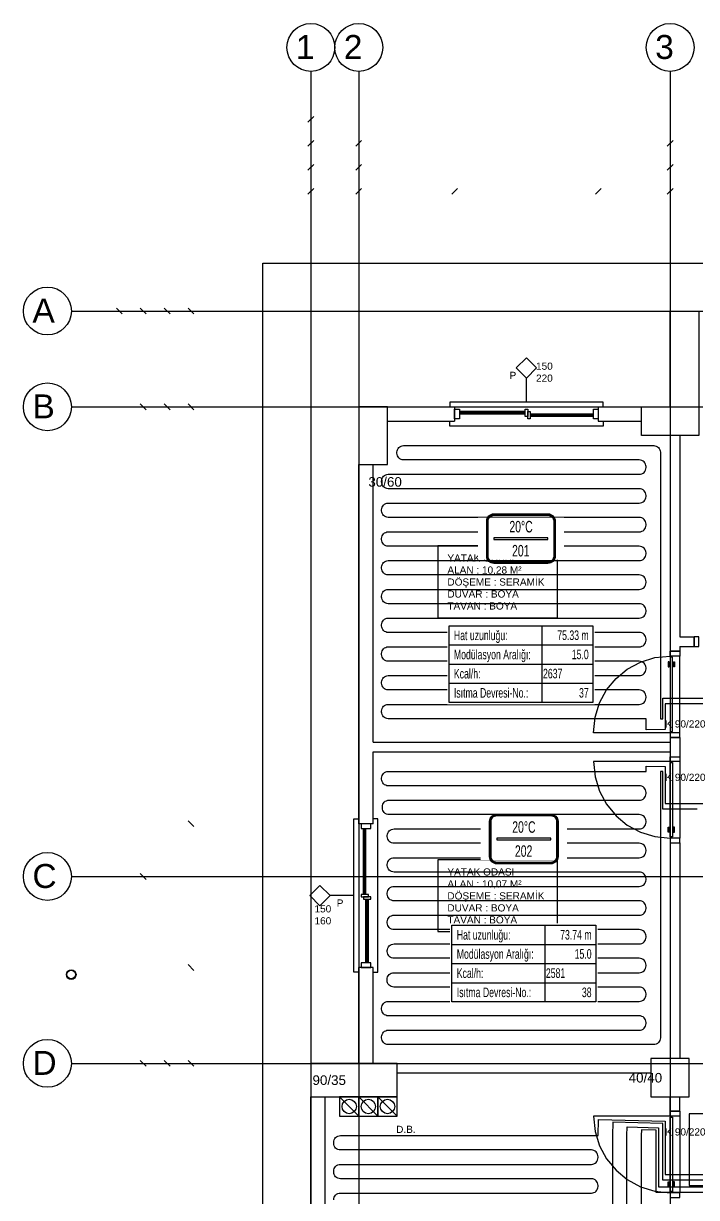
# Model space of a CAD drawing. Header units: centimetres. Extents: x -1224 to 8120, y -5771 to -1283.
# Drawn here: x 3476 to 4178, y -2508 to -1283 of the extents above; entities that cross this region are included whole.
import ezdxf
from ezdxf.enums import TextEntityAlignment as Align

# ---------------------------------------------------------------- set-up
doc = ezdxf.new("R2010")
doc.units = ezdxf.units.CM
for name, color, linetype in [('ROTAS-ISITMA-ETIKET', 2, 'Continuous'), ('ROTAS-ISITMA-MAHAL-ETIKET', 2, 'Continuous'), ('ROTAS-ISITMA-PEX', 1, 'Continuous'), ('ROTAS-MIMARI', 8, 'Continuous'), ('ROTAS-MIMARI-KOLON', 8, 'Continuous'), ('ROTAS-MIMARI-YAZI', 8, 'Continuous')]:
    doc.layers.add(name, color=color, linetype=linetype)
doc.styles.add('ROTAS-YAZI', font='arial.ttf')

# ---------------------------------------------------------------- blocks, each defined once
blk = doc.blocks.new('ROTAS-YI-ETIKET')
at = {"color": 2}
for p, q in [((96.9, 0), (96.9, -80)), ((0, -20), (150, -20)), ((0, -40), (150, -40)), ((0, -60), (150, -60))]:
    blk.add_line(p, q, dxfattribs=at)
at = {"color": 2, "extrusion": (0, 0, -1)}
blk.add_lwpolyline([(-150, 0), (-150, -80), (0, -80), (0, 0)], close=True, dxfattribs=at)
at = {"color": 2, "style": 'ROTAS-YAZI', "width": 0.65}
for s, p in [('Hat uzunluğu:', (5, -10)), ('Modülasyon Aralığı:', (5, -30)), ('Kcal/h:', (5, -50)), ('Isıtma Devresi-No.:', (5, -70))]:
    blk.add_text(s, height=10, dxfattribs=at).set_placement(p, align=Align.MIDDLE_LEFT)
at = {"color": 2, "style": 'ROTAS-YAZI', "width": 0.65, "flags": 1}
for tag in ['ALAN', 'NO', 'DERECE', 'BORU', 'MAHAL']:
    blk.add_attdef(tag, (0, 0), '', height=5, dxfattribs=at)
at = {"color": 2, "style": 'ROTAS-YAZI', "width": 0.65}
for tag, p in [('UZ', (145.7, -14.9)), ('AR', (145.7, -34.9)), ('NO1', (145.7, -75))]:
    blk.add_attdef(tag, text='', height=10, dxfattribs=at).set_placement(p, align=Align.RIGHT)
blk.add_attdef('YER', (98, -54.9), '', height=10, dxfattribs=at)
blk = doc.blocks.new('ROTAS-YI-MAHAL')
at = {"color": 2, "extrusion": (0, 0, -1)}
for points in [[(35.7, -18.4), (35.7, 18.4, 0.414214), (28.2, 25.9), (-28.2, 25.9, 0.414214), (-35.7, 18.4), (-35.7, -18.4, 0.414214), (-28.2, -25.9), (28.2, -25.9, 0.414214)], [(34.2, -18.4), (34.2, 18.4, 0.414214), (28.2, 24.4), (-28.2, 24.4, 0.414214), (-34.2, 18.4), (-34.2, -18.4, 0.414214), (-28.2, -24.4), (28.2, -24.4, 0.414214)]]:
    blk.add_lwpolyline(points, format="xyb", close=True, dxfattribs=at)
at = {"color": 4, "extrusion": (0, 0, -1)}
for points in [[(35.2, -18.4), (35.2, 18.4, 0.414214), (28.2, 25.4), (-28.2, 25.4, 0.414214), (-35.2, 18.4), (-35.2, -18.4, 0.414214), (-28.2, -25.4), (28.2, -25.4, 0.414214)], [(34.7, -18.4), (34.7, 18.4, 0.414214), (28.2, 24.9), (-28.2, 24.9, 0.414214), (-34.7, 18.4), (-34.7, -18.4, 0.414214), (-28.2, -24.9), (28.2, -24.9, 0.414214)]]:
    blk.add_lwpolyline(points, format="xyb", close=True, dxfattribs=at)
at = {"color": 2, "extrusion": (0, 0, -1)}
blk.add_lwpolyline([(28.2, -0.8), (-28.2, -0.8), (-28.2, 0.8), (28.2, 0.8)], close=True, dxfattribs=at)
at = {"color": 4, "style": 'ROTAS-YAZI', "width": 0.65}
blk.add_attdef('DERECE', (-12.1, 6.5), '', height=12, dxfattribs=at)
at = {"color": 2, "style": 'ROTAS-YAZI', "width": 0.65, "flags": 1}
for tag in ['ALAN', 'MAHAL']:
    blk.add_attdef(tag, (0, 0), '', height=5, dxfattribs=at)
at = {"color": 1, "style": 'ROTAS-YAZI', "width": 0.65}
blk.add_attdef('NO', (-9.3, -18.6), '', height=12, dxfattribs=at)

msp = doc.modelspace()

# ---------------------------------------------------------------- linework, layer by layer
at = {"layer": 'ROTAS-ISITMA-PEX'}
for points in [[(4192, -1993), (4151, -1993), (4145.5, -1993), (4145.5, -2019.6), (4125.8, -2020.1), (4125.5, -2008.5), (3856.5, -2008.5, -0.414214), (3849.5, -2001.5), (3849.5, -2000.5, -0.414214), (3856.5, -1993.5), (4118.5, -1993.5, 0.414214), (4125.5, -1986.5), (4125.5, -1985.5, 0.414214), (4118.5, -1978.5), (3856.5, -1978.5, -0.414214), (3849.5, -1971.5), (3849.5, -1970.5, -0.414214), (3856.5, -1963.5), (4118.5, -1963.5, 0.414214), (4125.5, -1956.5), (4125.5, -1955.5, 0.414214), (4118.5, -1948.5), (3856.5, -1948.5, -0.414214), (3849.5, -1941.5), (3849.5, -1940.5, -0.414214), (3856.5, -1933.5), (4118.5, -1933.5, 0.414214), (4125.5, -1926.5), (4125.5, -1925.5, 0.414214), (4118.5, -1918.5), (3856.5, -1918.5, -0.414214), (3849.5, -1911.5), (3849.5, -1910.5, -0.414214), (3856.5, -1903.5), (4118.5, -1903.5, 0.414214), (4125.5, -1896.5), (4125.5, -1895.5, 0.414214), (4118.5, -1888.5), (3856.5, -1888.5, -0.414214), (3849.5, -1881.5), (3849.5, -1880.5, -0.414214), (3856.5, -1873.5), (4118.5, -1873.5, 0.414214), (4125.5, -1866.5), (4125.5, -1865.5, 0.414214), (4118.5, -1858.5), (3856.5, -1858.5, -0.414214), (3849.5, -1851.5), (3849.5, -1850.5, -0.414214), (3856.5, -1843.5), (4118.5, -1843.5, 0.414214), (4125.5, -1836.5), (4125.5, -1835.5, 0.414214), (4118.5, -1828.5), (3856.5, -1828.5, -0.414214), (3849.5, -1821.5), (3849.5, -1820.5, -0.414214), (3856.5, -1813.5), (4118.5, -1813.5, 0.414214), (4125.5, -1806.5), (4125.5, -1805.5, 0.414214), (4118.5, -1798.5), (3856.5, -1798.5, -0.414214), (3849.5, -1791.5), (3849.5, -1790.5, -0.414214), (3856.5, -1783.5), (4118.5, -1783.5, 0.414214), (4125.5, -1776.5), (4125.5, -1775.5, 0.414214), (4118.5, -1768.5), (3856.5, -1768.5, -0.414214), (3849.5, -1761.5), (3849.5, -1760.5, -0.414214), (3856.5, -1753.5), (4118.5, -1753.5, 0.414214), (4125.5, -1746.5), (4125.5, -1745.5, 0.414214), (4118.5, -1738.5), (3872.5, -1738.5, -0.414214), (3865.5, -1731.5), (3865.5, -1730.5, -0.414214), (3872.5, -1723.5), (4133.5, -1723.5, -0.414214), (4140.5, -1730.5), (4140.5, -2008.5), (4143, -2008.5), (4143, -1987), (4151, -1987), (4198, -1987)], [(4179, -2103), (4151, -2103), (4143, -2103), (4143, -2063.5), (4140.5, -2063.5), (4140.5, -2341.5, -0.414214), (4133.5, -2348.5), (3856.5, -2348.5, -0.414214), (3849.5, -2341.5), (3849.5, -2340.5, -0.414214), (3856.5, -2333.5), (4118.5, -2333.5, 0.414214), (4125.5, -2326.5), (4125.5, -2325.5, 0.414214), (4118.5, -2318.5), (3856.5, -2318.5, -0.414214), (3849.5, -2311.5), (3849.5, -2310.5, -0.414214), (3856.5, -2303.5), (4118.5, -2303.5, 0.414214), (4125.5, -2296.5), (4125.5, -2295.5, 0.414214), (4118.5, -2288.5), (3862.3, -2288.5, -0.414214), (3855.3, -2281.5), (3855.3, -2280.5, -0.414214), (3862.3, -2273.5), (4118.5, -2273.5, 0.414214), (4125.5, -2266.5), (4125.5, -2265.5, 0.414214), (4118.5, -2258.5), (3862.5, -2258.5, -0.414214), (3855.5, -2251.5), (3855.5, -2250.5, -0.414214), (3862.5, -2243.5), (4118.5, -2243.5, 0.414214), (4125.5, -2236.5), (4125.5, -2235.5, 0.414214), (4118.5, -2228.5), (3862.5, -2228.5, -0.414214), (3855.5, -2221.5), (3855.5, -2220.5, -0.414214), (3862.5, -2213.5), (4118.5, -2213.5, 0.414214), (4125.5, -2206.5), (4125.5, -2205.5, 0.414214), (4118.5, -2198.5), (3862.5, -2198.5, -0.414214), (3855.5, -2191.5), (3855.5, -2190.5, -0.414214), (3862.5, -2183.5), (4118.5, -2183.5, 0.414214), (4125.5, -2176.5), (4125.5, -2175.5, 0.414214), (4118.5, -2168.5), (3862.5, -2168.5, -0.414214), (3855.5, -2161.5), (3855.5, -2160.5, -0.414214), (3862.5, -2153.5), (4118.5, -2153.5, 0.414214), (4125.5, -2146.5), (4125.5, -2145.5, 0.414214), (4118.5, -2138.5), (3862.5, -2138.5, -0.414214), (3855.5, -2131.5), (3855.5, -2130.5, -0.414214), (3862.5, -2123.5), (4118.5, -2123.5, 0.414214), (4125.5, -2116.5), (4125.5, -2115.5, 0.414214), (4118.5, -2108.5), (3857.3, -2108.5, -0.414214), (3850.3, -2101.5), (3850.3, -2100.5, -0.414214), (3857.3, -2093.5), (4118.5, -2093.5, 0.414214), (4125.5, -2086.5), (4125.5, -2085.5, 0.414214), (4118.5, -2078.5), (3856.5, -2078.5, -0.414214), (3849.5, -2071.5), (3849.5, -2070.5, -0.414214), (3856.5, -2063.5), (4125.5, -2063.5), (4125.6, -2057.9), (4145.5, -2058.4), (4145.5, -2097), (4151, -2097), (4185, -2097)], [(4356, -2367), (4356, -2490), (4151, -2490), (4143, -2490), (4143, -2430.9), (4090.9, -2429.5), (4090.5, -2443.5), (4090.5, -2721.5, -0.414214)], [(4369, -2367), (4369, -2503), (4151, -2503), (4136, -2503), (4136, -2437.7), (4120.7, -2437.3), (4120.5, -2443.5), (4120.5, -2991.5, -0.414214)], [(3799.5, -2510.5, -0.414214), (3806.5, -2503.5), (4068.5, -2503.5, 0.414214), (4075.5, -2496.5), (4075.5, -2495.5, 0.414214), (4068.5, -2488.5), (3806.5, -2488.5, -0.414214), (3799.5, -2481.5), (3799.5, -2480.5, -0.414214), (3806.5, -2473.5), (4068.5, -2473.5, 0.414214), (4075.5, -2466.5), (4075.5, -2465.5, 0.414214), (4068.5, -2458.5), (3806.5, -2458.5, -0.414214), (3799.5, -2451.5), (3799.5, -2450.5, -0.414214), (3806.5, -2443.5), (4075.5, -2443.5), (4075.9, -2426.7), (4145.5, -2428.4), (4145.5, -2484), (4151, -2484), (4350, -2484)]]:
    msp.add_lwpolyline(points, format="xyb", dxfattribs=at)
msp.add_lwpolyline([(4105.5, -2736.5), (4105.5, -2443.5), (4105.7, -2434.4), (4138.5, -2435.3), (4138.5, -2497), (4151, -2497), (4363, -2497), (4363, -2367)], dxfattribs=at)
at = {"layer": 'ROTAS-MIMARI'}
for points in [[(3775.7, -1333.1), (3775.7, -3298.1)], [(3825.7, -1333.1), (3825.7, -3298.1)], [(4150.7, -1333.1), (4150.7, -3298.1)], [(3778.7, -1380.1), (3772.7, -1386.1)], [(3778.7, -1405.1), (3772.7, -1411.1)], [(3822.7, -1411.1), (3828.7, -1405.1)], [(3828.7, -1405.1), (3822.7, -1411.1)], [(4147.7, -1411.1), (4153.7, -1405.1)], [(4153.7, -1405.1), (4147.7, -1411.1)], [(3778.7, -1430.1), (3772.7, -1436.1)], [(3822.7, -1436.1), (3828.7, -1430.1)], [(3828.7, -1430.1), (3822.7, -1436.1)], [(4147.7, -1436.1), (4153.7, -1430.1)], [(4153.7, -1430.1), (4147.7, -1436.1)], [(3778.7, -1455.1), (3772.7, -1461.1)], [(3822.7, -1461.1), (3828.7, -1455.1)], [(3828.7, -1455.1), (3822.7, -1461.1)], [(3922.7, -1461.1), (3928.7, -1455.1)], [(3928.7, -1455.1), (3922.7, -1461.1)], [(4072.7, -1461.1), (4078.7, -1455.1)], [(4078.7, -1455.1), (4072.7, -1461.1)], [(4153.7, -1455.1), (4147.7, -1461.1)], [(4147.7, -1461.1), (4153.7, -1455.1)], [(3578.7, -1586.1), (3572.7, -1580.1)], [(3603.7, -1586.1), (3597.7, -1580.1)], [(3628.7, -1586.1), (3622.7, -1580.1)], [(3653.7, -1586.1), (3647.7, -1580.1)], [(3525.7, -1583.1), (5625.7, -1583.1)], [(4000.7, -1678.1), (4000.7, -1653.1)], [(4080.7, -1683.1), (4080.7, -1678.1), (3920.7, -1678.1), (3920.7, -1683.1)], [(3525.7, -1683.1), (5625.7, -1683.1)], [(3603.7, -1686.1), (3597.7, -1680.1)], [(3597.7, -1680.1), (3603.7, -1686.1)], [(3628.7, -1686.1), (3622.7, -1680.1)], [(3622.7, -1680.1), (3628.7, -1686.1)], [(3647.7, -1680.1), (3653.7, -1686.1)], [(3653.7, -1686.1), (3647.7, -1680.1)], [(3855.7, -1683.1), (3925.7, -1683.1)], [(3925.7, -1683.1), (3925.7, -1698.1)], [(3999.5, -1688.1), (3930.7, -1688.1)], [(3999.5, -1689.1), (3930.7, -1689.1)], [(3999.5, -1689.6), (3930.7, -1689.6)], [(4075.7, -1683.1), (4120.7, -1683.1)], [(4075.7, -1683.1), (4075.7, -1698.1)], [(3855.7, -1698.1), (3925.7, -1698.1)], [(4080.7, -1698.1), (4080.7, -1703.1), (3920.7, -1703.1), (3920.7, -1698.1)], [(3999.5, -1690.6), (3930.7, -1690.6)], [(4070.7, -1690.6), (4004.5, -1690.6)], [(4070.7, -1691.6), (4004.5, -1691.6)], [(4070.7, -1692.1), (4004.5, -1692.1)], [(4070.7, -1693.1), (4004.5, -1693.1)], [(4075.7, -1698.1), (4120.7, -1698.1)], [(4150.7, -1713.1), (4150.7, -1938.1)], [(4160.7, -1713.1), (4160.7, -1923.1)], [(3825.7, -2118.1), (3825.7, -1743.1)], [(3840.7, -2033.1), (3840.7, -1743.1)], [(3908.2, -1828.1), (3908.2, -1903.1), (4033.2, -1903.1), (4033.2, -1828.1), (3908.2, -1828.1)], [(4160.7, -1923.1), (4175.7, -1923.1)], [(4175.7, -1933.1), (4175.7, -1923.1)], [(4160.7, -1933.1), (4175.7, -1933.1)], [(4160.7, -1933.1), (4160.7, -1938.1)], [(4070.7, -2023.1), (4072.4, -2007), (4077, -1991.9), (4084.4, -1978.4), (4094.2, -1966.5), (4106, -1956.7), (4119.6, -1949.4), (4134.6, -1944.7), (4150.7, -1943.1)], [(4160.7, -1938.1), (4150.7, -1938.1)], [(4160.7, -2023.1), (4160.7, -1943.1)], [(3840.7, -2033.1), (4150.7, -2033.1)], [(4150.7, -2023.1), (4070.7, -2023.1)], [(4150.7, -2028.1), (4150.7, -2033.1)], [(4160.7, -2028.1), (4150.7, -2028.1)], [(4160.7, -2028.1), (4160.7, -2048.1)], [(3840.7, -2118.1), (3840.7, -2043.1)], [(3840.7, -2043.1), (4150.7, -2043.1)], [(4150.7, -2043.1), (4150.7, -2048.1)], [(4150.7, -2053.1), (4070.7, -2053.1)], [(4070.7, -2053.1), (4072.4, -2069.2), (4077, -2084.2), (4084.4, -2097.8), (4094.2, -2109.7), (4106, -2119.4), (4119.6, -2126.8), (4134.6, -2131.5), (4150.7, -2133.1)], [(4150.7, -2048.1), (4160.7, -2048.1)], [(4160.7, -2053.1), (4160.7, -2133.1)], [(3647.7, -2115.1), (3653.7, -2121.1)], [(3653.7, -2121.1), (3647.7, -2115.1)], [(3825.7, -2273.1), (3820.7, -2273.1), (3820.7, -2113.1), (3825.7, -2113.1)], [(3840.7, -2118.1), (3825.7, -2118.1)], [(3840.7, -2273.1), (3845.7, -2273.1), (3845.7, -2113.1), (3840.7, -2113.1)], [(3830.7, -2191.8), (3830.7, -2123.1)], [(3831.7, -2191.8), (3831.7, -2123.1)], [(3832.2, -2191.8), (3832.2, -2123.1)], [(3833.2, -2191.8), (3833.2, -2123.1)], [(4150.7, -2138.1), (4150.7, -2363.1)], [(4150.7, -2138.1), (4160.7, -2138.1)], [(4160.7, -2138.1), (4160.7, -2363.1)], [(3908.2, -2155.6), (3908.2, -2230.6), (4033.2, -2230.6), (4033.2, -2155.6), (3908.2, -2155.6)], [(3525.7, -2173.1), (5625.7, -2173.1)], [(3597.7, -2170.1), (3603.7, -2176.1)], [(3603.7, -2176.1), (3597.7, -2170.1)], [(3820.7, -2193.1), (3795.7, -2193.1)], [(3833.2, -2263.1), (3833.2, -2196.8)], [(3834.2, -2263.1), (3834.2, -2196.8)], [(3834.7, -2263.1), (3834.7, -2196.8)], [(3835.7, -2263.1), (3835.7, -2196.8)], [(3647.7, -2265.1), (3653.7, -2271.1)], [(3653.7, -2271.1), (3647.7, -2265.1)], [(3825.7, -2368.1), (3825.7, -2268.1)], [(3840.7, -2268.1), (3825.7, -2268.1)], [(3840.7, -2368.1), (3840.7, -2268.1)], [(3525.7, -2368.1), (5625.7, -2368.1)], [(3597.7, -2365.1), (3603.7, -2371.1)], [(3603.7, -2371.1), (3597.7, -2365.1)], [(3622.7, -2365.1), (3628.7, -2371.1)], [(3628.7, -2371.1), (3622.7, -2365.1)], [(3647.7, -2365.1), (3653.7, -2371.1)], [(3653.7, -2371.1), (3647.7, -2365.1)], [(3865.7, -2368.1), (4130.7, -2368.1)], [(3865.7, -2378.1), (4130.7, -2378.1)], [(3775.7, -2698.1), (3775.7, -2403.1)], [(3790.7, -2698.1), (3790.7, -2403.1)], [(3825.7, -2423.1), (3805.7, -2403.1)], [(3845.7, -2423.1), (3825.7, -2403.1)], [(3865.7, -2423.1), (3845.7, -2403.1)], [(4150.7, -2418.1), (4150.7, -2403.1)], [(4160.7, -2418.1), (4160.7, -2403.1)], [(4150.7, -2423.1), (4070.7, -2423.1)], [(4070.7, -2423.1), (4072.4, -2439.2), (4077, -2454.2), (4084.4, -2467.8), (4094.2, -2479.7), (4106, -2489.4), (4119.6, -2496.8), (4134.6, -2501.5), (4150.7, -2503.1)], [(4160.7, -2418.1), (4150.7, -2418.1)], [(4160.7, -2423.1), (4160.7, -2503.1)], [(4170.7, -2420.6), (4170.7, -2495.6), (4290.7, -2495.6), (4290.7, -2420.6), (4170.7, -2420.6)]]:
    msp.add_lwpolyline(points, dxfattribs=at)
for points in [[(3725.7, -1533.1), (5425.7, -1533.1), (5425.7, -3098.1), (3725.7, -3098.1), (3725.7, -1533.1)], [(4000.7, -1653.1), (3990.1, -1642.5), (4000.7, -1631.9), (4011.3, -1642.5), (4000.7, -1653.1)], [(3930.7, -1685.6), (3930.7, -1695.6), (3925.7, -1695.6), (3925.7, -1685.6), (3930.7, -1685.6)], [(4002, -1685.6), (4002, -1693.1), (3999.5, -1693.1), (3999.5, -1685.6), (4002, -1685.6)], [(4004.5, -1688.1), (4004.5, -1695.6), (4002, -1695.6), (4002, -1688.1), (4004.5, -1688.1)], [(4075.7, -1685.6), (4075.7, -1695.6), (4070.7, -1695.6), (4070.7, -1685.6), (4075.7, -1685.6)], [(4175.7, -1923.1), (4175.7, -1933.1), (4180.7, -1933.1), (4180.7, -1923.1), (4175.7, -1923.1)], [(4150.7, -1938.1), (4160.7, -1938.1), (4160.7, -1943.1), (4150.7, -1943.1), (4150.7, -1938.1)], [(4153.2, -2021.8), (4153.2, -1944.3), (4150.7, -1944.3), (4150.7, -2021.8), (4153.2, -2021.8)], [(4148.7, -1954.3), (4149.7, -1954.3), (4149.7, -1949.3), (4148.7, -1949.3), (4148.7, -1954.3)], [(4155.2, -1954.3), (4154.2, -1954.3), (4154.2, -1949.3), (4155.2, -1949.3), (4155.2, -1954.3)], [(4150.7, -2028.1), (4160.7, -2028.1), (4160.7, -2023.1), (4150.7, -2023.1), (4150.7, -2028.1)], [(4150.7, -2048.1), (4160.7, -2048.1), (4160.7, -2053.1), (4150.7, -2053.1), (4150.7, -2048.1)], [(4153.2, -2054.3), (4153.2, -2131.8), (4150.7, -2131.8), (4150.7, -2054.3), (4153.2, -2054.3)], [(3828.2, -2123.1), (3838.2, -2123.1), (3838.2, -2118.1), (3828.2, -2118.1), (3828.2, -2123.1)], [(4148.7, -2121.8), (4149.7, -2121.8), (4149.7, -2126.8), (4148.7, -2126.8), (4148.7, -2121.8)], [(4155.2, -2121.8), (4154.2, -2121.8), (4154.2, -2126.8), (4155.2, -2126.8), (4155.2, -2121.8)], [(4150.7, -2138.1), (4160.7, -2138.1), (4160.7, -2133.1), (4150.7, -2133.1), (4150.7, -2138.1)], [(3795.7, -2193.1), (3785.1, -2182.5), (3774.5, -2193.1), (3785.1, -2203.7), (3795.7, -2193.1)], [(3828.2, -2194.3), (3835.7, -2194.3), (3835.7, -2191.8), (3828.2, -2191.8), (3828.2, -2194.3)], [(3830.7, -2196.8), (3838.2, -2196.8), (3838.2, -2194.3), (3830.7, -2194.3), (3830.7, -2196.8)], [(3828.2, -2268.1), (3838.2, -2268.1), (3838.2, -2263.1), (3828.2, -2263.1), (3828.2, -2268.1)], [(3805.7, -2403.1), (3805.7, -2423.1), (3825.7, -2423.1), (3825.7, -2403.1), (3805.7, -2403.1)], [(3825.7, -2403.1), (3825.7, -2423.1), (3845.7, -2423.1), (3845.7, -2403.1), (3825.7, -2403.1)], [(3845.7, -2403.1), (3845.7, -2423.1), (3865.7, -2423.1), (3865.7, -2403.1), (3845.7, -2403.1)], [(4150.7, -2418.1), (4160.7, -2418.1), (4160.7, -2423.1), (4150.7, -2423.1), (4150.7, -2418.1)], [(4153.2, -2424.3), (4153.2, -2501.8), (4150.7, -2501.8), (4150.7, -2424.3), (4153.2, -2424.3)], [(4148.7, -2491.8), (4149.7, -2491.8), (4149.7, -2496.8), (4148.7, -2496.8), (4148.7, -2491.8)], [(4155.2, -2491.8), (4154.2, -2491.8), (4154.2, -2496.8), (4155.2, -2496.8), (4155.2, -2491.8)], [(4150.7, -2508.1), (4160.7, -2508.1), (4160.7, -2503.1), (4150.7, -2503.1), (4150.7, -2508.1)]]:
    msp.add_lwpolyline(points, close=True, dxfattribs=at)
for centre, radius in [((3775.7, -1308.1), 25), ((3825.7, -1308.1), 25), ((4150.7, -1308.1), 25), ((3500.7, -1583.1), 25), ((3500.7, -1683.1), 25), ((3500.7, -2173.1), 25), ((3525.6, -2275.5), 5), ((3525.6, -2275.5), 4.5), ((3500.7, -2368.1), 25), ((3815.7, -2413.1), 7.5), ((3835.7, -2413.1), 7.5), ((3855.7, -2413.1), 7.5)]:
    msp.add_circle(centre, radius, dxfattribs=at)
at = {"layer": 'ROTAS-MIMARI-KOLON'}
for points in [[(4180.7, -1583.1), (4180.7, -1713.1), (4120.7, -1713.1), (4120.7, -1683.1), (4150.7, -1683.1), (4150.7, -1583.1), (4180.7, -1583.1)], [(3825.7, -1743.1), (3855.7, -1743.1), (3855.7, -1683.1), (3825.7, -1683.1), (3825.7, -1743.1)], [(4130.7, -2403.1), (4170.7, -2403.1), (4170.7, -2363.1), (4130.7, -2363.1), (4130.7, -2403.1)], [(3775.7, -2368.1), (3775.7, -2403.1), (3865.7, -2403.1), (3865.7, -2368.1), (3775.7, -2368.1)]]:
    msp.add_lwpolyline(points, close=True, dxfattribs=at)

# ---------------------------------------------------------------- texts
at = {"layer": 'ROTAS-MIMARI-YAZI', "attachment_point": 1, "style": 'ROTAS-YAZI'}
for s, insert, char_height in [('1', (3760.1, -1295.1), 25), ('2', (3810.1, -1295.1), 25), ('3', (4135.1, -1295.1), 25), ('A', (3485.1, -1570.1), 25), ('150\\P220', (4010.7, -1636.9), 7.5), ('P', (3983.1, -1646.5), 7.5), ('B', (3485.1, -1670.1), 25), ('30/60', (3835.7, -1756.4), 10), ('YATAK ODASI\\PALAN : 10,28 M² \\PDÖŞEME : SERAMİK\\PDUVAR : BOYA \\PTAVAN : BOYA', (3918.2, -1837.1), 7.5), ('K 90/220', (4145.7, -2010.2), 7.5), ('K 90/220', (4145.7, -2065.9), 7.5), ('C', (3485.1, -2160.1), 25), ('YATAK ODASI\\PALAN : 10,07 M² \\PDÖŞEME : SERAMİK\\PDUVAR : BOYA \\PTAVAN : BOYA', (3918.2, -2164.6), 7.5), ('150\\P160', (3779.5, -2203.1), 7.5), ('P', (3802.7, -2197.1), 7.5), ('D', (3485.1, -2355.1), 25), ('90/35', (3777.4, -2380.6), 10), ('40/40', (4107.4, -2378.1), 10), ('D.B.', (3864.7, -2433.2), 7.5), ('K 90/220', (4145.7, -2435.9), 7.5)]:
    msp.add_mtext(s, dxfattribs=dict(at, insert=insert, char_height=char_height))

# ---------------------------------------------------------------- next in the draw order: wipeouts: each hides what was drawn before it
for points in [[(3950, -1842.6), (4040, -1842.6), (4040, -1798.6), (3950, -1798.6)], [(3918, -1993.5), (4072, -1993.5), (4072, -1909.5), (3918, -1909.5)], [(3953, -2156), (4043, -2156), (4043, -2112), (3953, -2112)], [(3921, -2306), (4075, -2306), (4075, -2222), (3921, -2222)]]:
    msp.add_wipeout(points)

# ---------------------------------------------------------------- next in the draw order: block references
at = {"layer": 'ROTAS-ISITMA-ETIKET'}
for p, values in [((3920, -1911.5), {'UZ': '75.33 m', 'AR': '15.0', 'NO1': '37', 'YER': '2637'}), ((3923, -2224), {'UZ': '73.74 m', 'AR': '15.0', 'NO1': '38', 'YER': '2581'})]:
    msp.add_blockref('ROTAS-YI-ETIKET', p, dxfattribs=at).add_auto_attribs(values)
at = {"layer": 'ROTAS-ISITMA-MAHAL-ETIKET'}
for p, values in [((3995, -1820.6), {'DERECE': '20%%DC', 'NO': '201'}), ((3998, -2134), {'DERECE': '20%%DC', 'NO': '202'})]:
    msp.add_blockref('ROTAS-YI-MAHAL', p, dxfattribs=at).add_auto_attribs(values)

doc.saveas('drawing.dxf')
